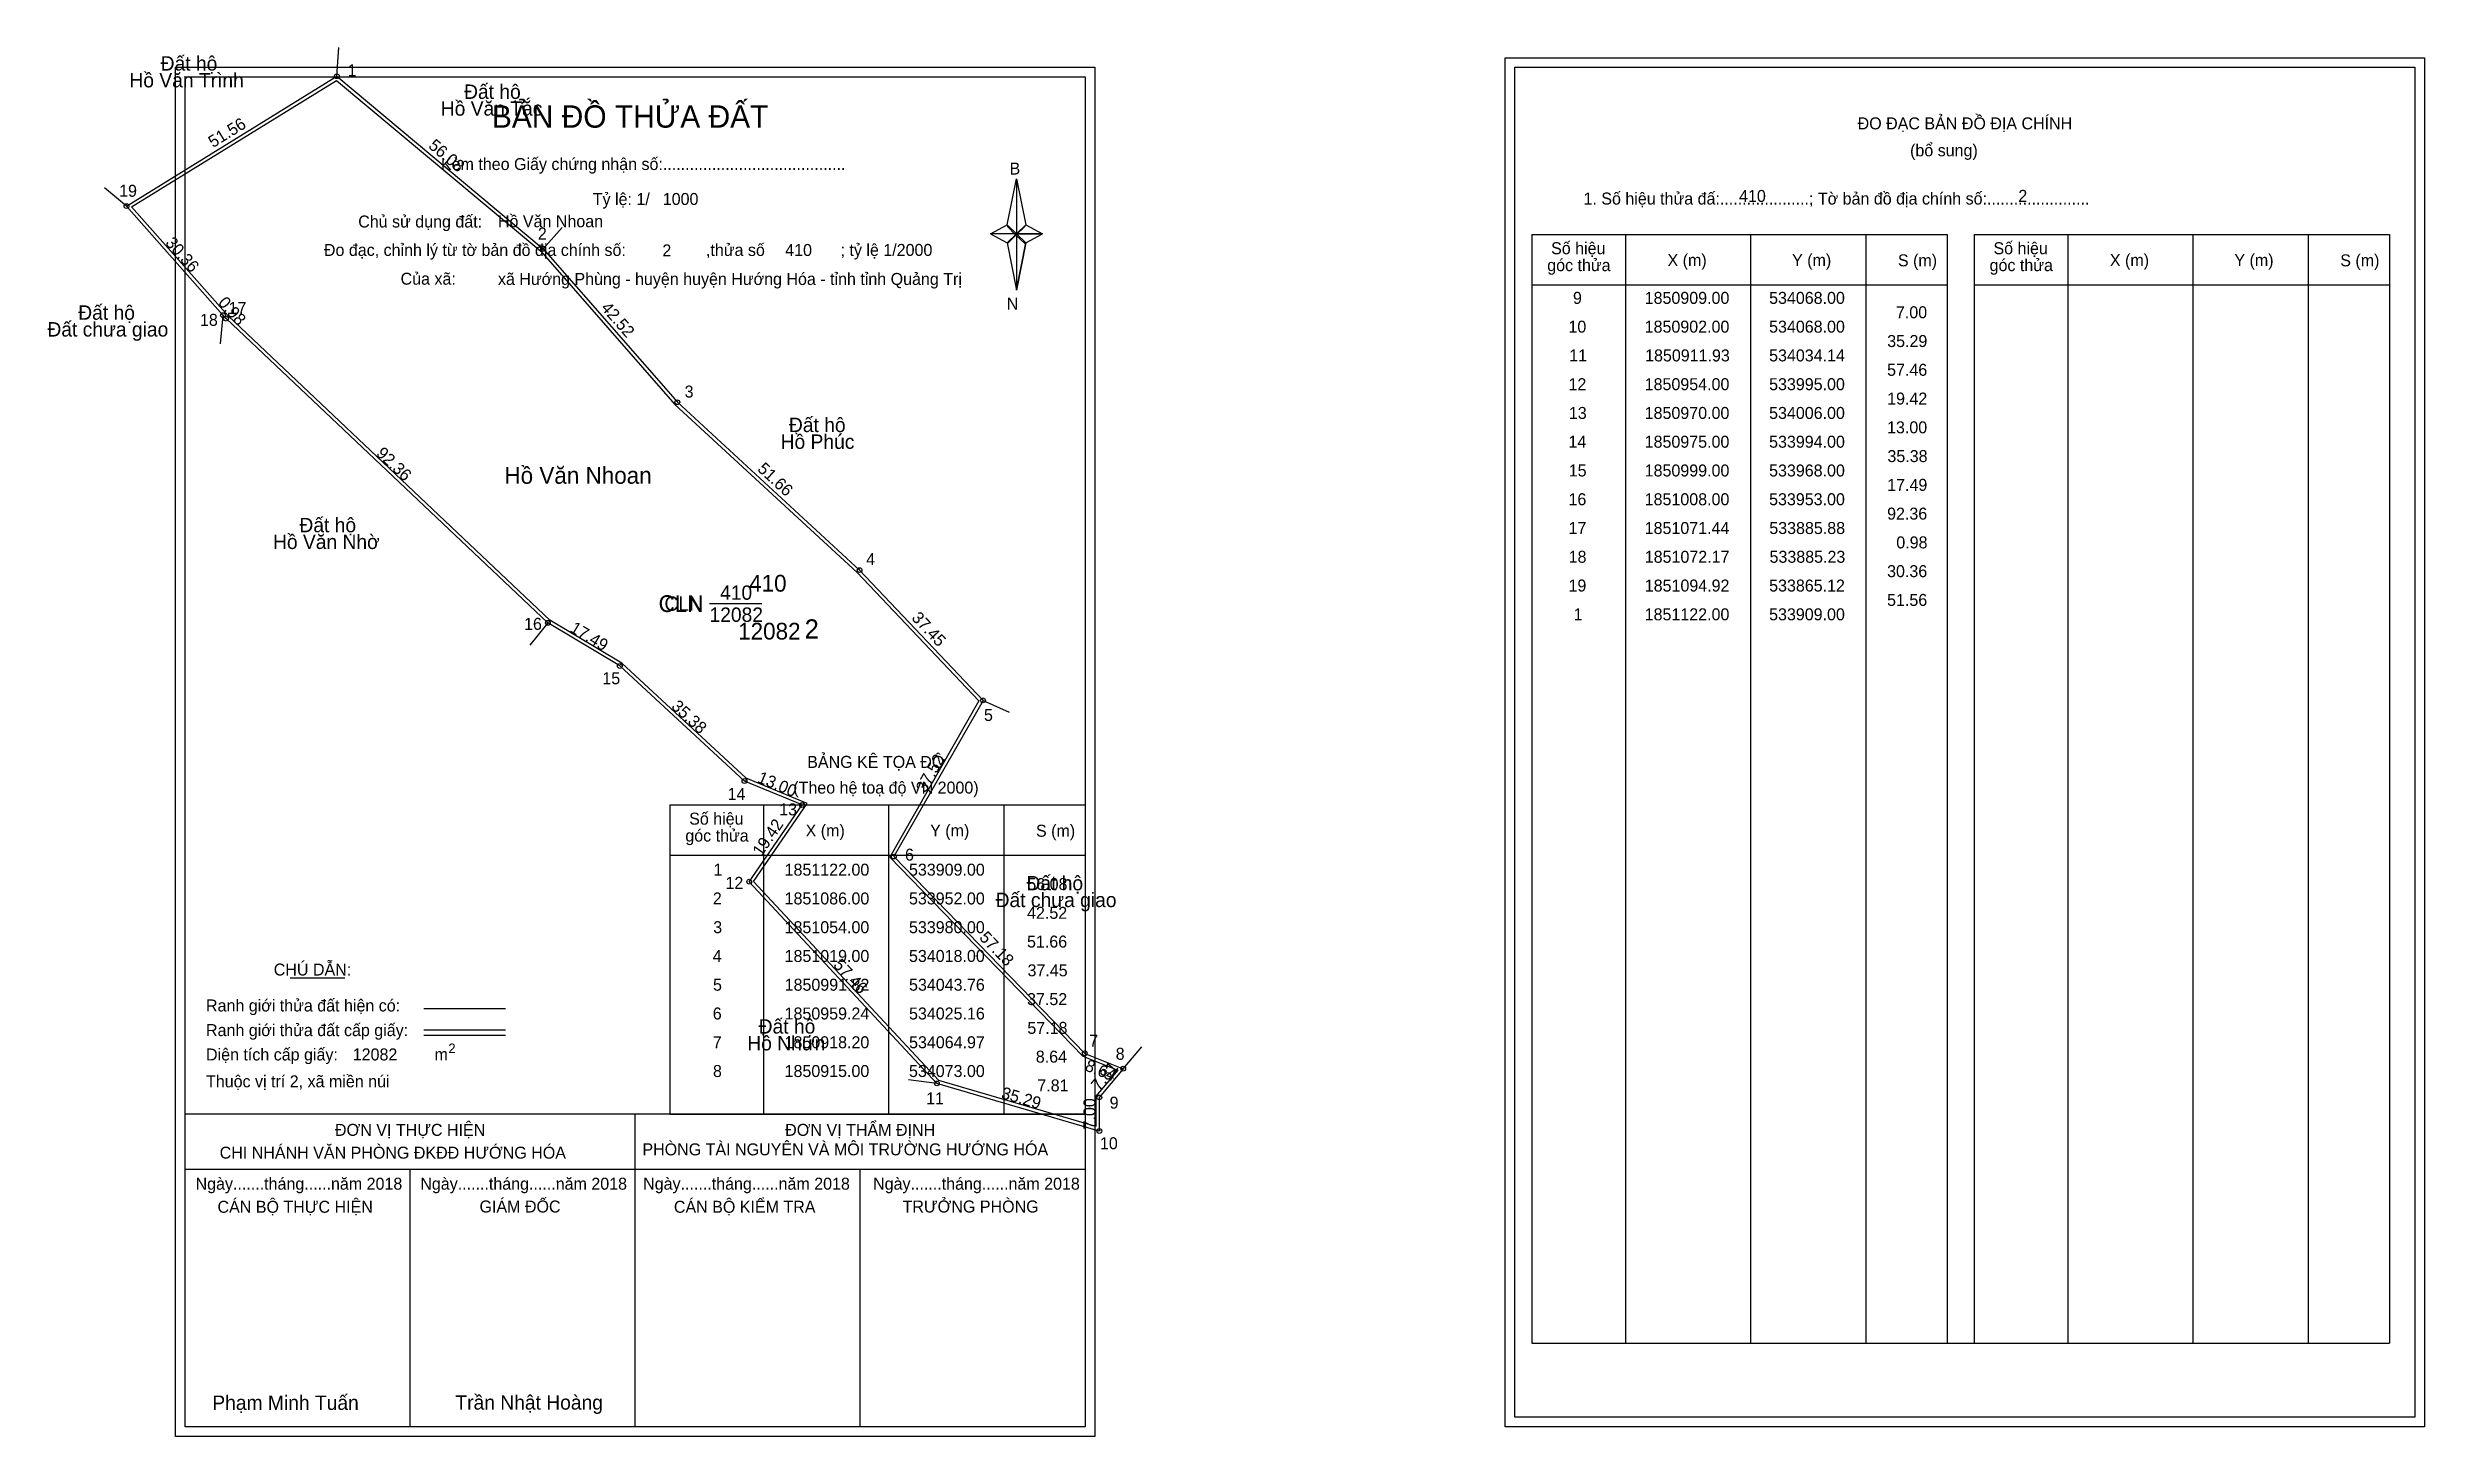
# Model space of a CAD drawing. Extents: x 533849 to 534344, y 1850838 to 1851128.
import ezdxf

# ---------------------------------------------------------------- set-up
doc = ezdxf.new("R2010")
doc.units = 0
for name, color, linetype in [('Level 1', 7, 'Continuous'), ('Level 10', 7, 'Continuous'), ('Level 11', 7, 'Continuous'), ('Level 13', 7, 'Continuous'), ('Level 2', 7, 'Continuous'), ('Level 27', 7, 'Continuous'), ('Level 3', 7, 'Continuous'), ('Level 36', 7, 'Continuous'), ('Level 4', 7, 'Continuous'), ('Level 49', 7, 'Continuous'), ('Level 5', 7, 'Continuous'), ('Level 53', 7, 'Continuous'), ('Level 55', 7, 'Continuous'), ('Level 6', 7, 'Continuous'), ('Level 63', 7, 'Continuous'), ('Level 7', 7, 'Continuous'), ('Level 9', 7, 'Continuous')]:
    doc.layers.add(name, color=color, linetype=linetype)

msp = doc.modelspace()

# ---------------------------------------------------------------- linework, layer by layer
at = {"layer": 'Level 1'}
for p, q in [((534154.68, 1851123.86), (534154.68, 1851123.86)), ((533877.36, 1851121.86), (533877.36, 1851121.86)), ((534048.78, 1851090.98), (534050.75, 1851100.62)), ((534050.75, 1851100.62), (534050.75, 1851089.1)), ((534050.75, 1851100.62), (534052.71, 1851090.98)), ((534045.33, 1851089.1), (534048.78, 1851090.98)), ((534048.78, 1851090.98), (534050.75, 1851089.1)), ((534050.6, 1851088.88), (534048.78, 1851090.76)), ((534050.75, 1851089.1), (534048.78, 1851087.26)), ((534050.6, 1851088.88), (534048.78, 1851087.04)), ((534048.78, 1851087.04), (534050.6, 1851088.88)), ((534052.57, 1851090.76), (534050.6, 1851088.88)), ((534050.6, 1851088.88), (534052.57, 1851090.76)), ((534052.57, 1851087.04), (534050.6, 1851088.88)), ((534052.71, 1851090.98), (534050.75, 1851089.1)), ((534050.75, 1851089.1), (534050.75, 1851077.4)), ((534050.75, 1851089.1), (534056.16, 1851089.1)), ((534050.75, 1851089.1), (534052.71, 1851087.26)), ((534052.71, 1851087.26), (534056.16, 1851089.1)), ((534158.21, 1851089.01), (534244.81, 1851089.01)), ((534177.8, 1850857.74), (534177.8, 1851089.01)), ((534203.87, 1850857.74), (534203.87, 1851089.01)), ((534227.85, 1851089.01), (534227.85, 1850857.74)), ((534244.81, 1851089.01), (534244.81, 1850857.74)), ((534250.47, 1851089.01), (534337.07, 1851089.01)), ((534270.06, 1850857.74), (534270.06, 1851089.01)), ((534296.13, 1850857.74), (534296.13, 1851089.01)), ((534320.1, 1851089.01), (534320.1, 1850857.74)), ((534337.07, 1851089.01), (534337.07, 1850857.74)), ((534048.78, 1851087.26), (534050.75, 1851077.4)), ((534052.71, 1851087.26), (534050.75, 1851077.4)), ((534158.21, 1851078.48), (534244.81, 1851078.48)), ((534250.47, 1851078.48), (534337.07, 1851078.48)), ((533978.45, 1850970.04), (534065.05, 1850970.04)), ((533998.04, 1850905.51), (533998.04, 1850970.04)), ((534024.11, 1850905.51), (534024.11, 1850970.04)), ((534048.08, 1850970.04), (534048.08, 1850905.51)), ((533978.45, 1850959.51), (534065.05, 1850959.51)), ((533899.27, 1850933.93), (533910.68, 1850933.93)), ((533927.14, 1850927.52), (533944.15, 1850927.52)), ((533927.14, 1850923.08), (533944.15, 1850923.08)), ((533927.14, 1850921.98), (533944.15, 1850921.98)), ((533984.18, 1850905.51), (533877.35, 1850905.51)), ((534065.05, 1850905.51), (533960.21, 1850905.51)), ((533971.2, 1850840.29), (533971.2, 1850905.51)), ((533978.45, 1850905.51), (534065.05, 1850905.51)), ((534065.05, 1850893.96), (533877.35, 1850893.96)), ((533924.28, 1850840.29), (533924.28, 1850893.96)), ((534018.13, 1850840.29), (534018.13, 1850893.96)), ((534158.21, 1850857.74), (534337.07, 1850857.74)), ((534065.05, 1850840.29), (534065.05, 1850840.29)), ((534342.38, 1850842.29), (534342.38, 1850842.29))]:
    msp.add_line(p, q, dxfattribs=at)
for points in [[(534048.78, 1851090.98), (534050.75, 1851100.62), (534050.75, 1851089.1)], [(534045.33, 1851089.1), (534048.78, 1851087.26), (534050.75, 1851089.1)], [(534050.75, 1851089.1), (534052.71, 1851090.98), (534056.16, 1851089.1)], [(534050.75, 1851089.1), (534050.75, 1851077.4), (534052.71, 1851087.26)]]:
    msp.add_lwpolyline(points, close=True, dxfattribs=at)
at = {"layer": 'Level 10'}
for points in [[(533865.12, 1851094.92), (533909, 1851122), (533952, 1851086), (533980, 1851054), (534018, 1851019), (534043.76, 1850991.82), (534025.16, 1850959.24), (534064.97, 1850918.2), (534073, 1850915), (534068, 1850909), (534068, 1850902), (534034.14, 1850911.93), (533995, 1850954), (534006, 1850970), (533994, 1850975), (533968, 1850999), (533953, 1851008), (533885.88, 1851071.44), (533885.23, 1851072.17)], [(533866.19, 1851094.76), (533908.94, 1851121.14), (533951.51, 1851085.5), (533979.5, 1851053.51), (534017.51, 1851018.5), (534042.89, 1850991.72), (534024.29, 1850959.13), (534064.57, 1850917.61), (534071.84, 1850914.71), (534067.3, 1850909.25), (534067.3, 1850902.93), (534034.52, 1850912.55), (533995.89, 1850954.07), (534007.07, 1850970.31), (533994.38, 1850975.6), (533968.42, 1850999.56), (533953.43, 1851008.56), (533886.38, 1851071.93), (533885.75, 1851072.63)]]:
    msp.add_lwpolyline(points, close=True, dxfattribs=at)
at = {"layer": 'Level 11'}
for centre in [(533909, 1851122), (533865.12, 1851094.92), (533865.12, 1851094.92), (533952, 1851086), (533885.23, 1851072.17), (533885.88, 1851071.44), (533980, 1851054), (534018, 1851019), (533953, 1851008), (533968, 1850999), (534043.76, 1850991.82), (533994, 1850975), (534006, 1850970), (534025.16, 1850959.24), (533995, 1850954), (534064.97, 1850918.2), (534073, 1850915), (534034.14, 1850911.93), (534068, 1850909), (534068, 1850902)]:
    msp.add_circle(centre, 0.5, dxfattribs=at)
at = {"layer": 'Level 27'}
for p, q in [((533909, 1851122), (533909.37, 1851127.99)), ((533865.12, 1851094.92), (533860.5, 1851098.75)), ((533952, 1851086), (533956, 1851090.47)), ((533885.23, 1851072.17), (533884.62, 1851066.2)), ((533953, 1851008), (533949.25, 1851003.31)), ((534043.76, 1850991.82), (534049.24, 1850989.37)), ((534073, 1850915), (534076.9, 1850919.56)), ((534034.14, 1850911.93), (534028.18, 1850912.64))]:
    msp.add_line(p, q, dxfattribs=at)
at = {"layer": 'Level 3'}
for p, q in [((534158.21, 1851089.01), (534158.21, 1850857.74)), ((534250.47, 1851089.01), (534250.47, 1850857.74)), ((533978.45, 1850970.04), (533978.45, 1850905.51))]:
    msp.add_line(p, q, dxfattribs=at)
at = {"layer": 'Level 63'}
for points in [[(533875.35, 1851123.86), (534067.05, 1851123.86), (534067.05, 1850838.29), (533875.35, 1850838.29)], [(534152.68, 1851125.86), (534344.38, 1851125.86), (534344.38, 1850840.29), (534152.68, 1850840.29)], [(534154.68, 1851123.86), (534342.38, 1851123.86), (534342.38, 1850842.29), (534154.68, 1850842.29)], [(533877.35, 1851121.86), (534065.05, 1851121.86), (534065.05, 1850840.29), (533877.35, 1850840.29)]]:
    msp.add_lwpolyline(points, close=True, dxfattribs=at)
at = {"layer": 'Level 9'}
msp.add_line((533986.7, 1851012), (533997.61, 1851012), dxfattribs=at)

# ---------------------------------------------------------------- texts
at = {"layer": 'Level 1'}
for s, height, p in [('BẢN ĐỒ THỬA ĐẤT', 4.6657, (533941.32, 1851111.27)), ('ĐO ĐẠC BẢN ĐỒ ĐỊA CHÍNH', 2.5, (534226.16, 1851110.92)), ('(bổ sung)', 2.5, (534237.1, 1851105.3)), ('Kèm theo Giấy chứng nhận số:.........................................', 2.5, (533930.7, 1851102.44)), ('B', 2.5, (534049.29, 1851101.5)), ('1. Số hiệu thửa đấ:....................; Tờ bản đồ địa chính số:.......................', 2.5, (534168.99, 1851095.24)), ('Chủ sử dụng đất:', 2.5, (533913.44, 1851090.45)), ('Đo đạc, chỉnh lý từ tờ bản đồ địa chính số:                  ,thửa số                 ; tỷ lệ 1/2000', 2.5, (533906.29, 1851084.52)), ('góc thửa', 2.5, (534161.43, 1851081.35)), ('Số hiệu', 2.5, (534162.23, 1851084.88)), ('X (m)', 2.5, (534186.51, 1851082.4)), ('Y (m)', 2.5, (534212.49, 1851082.4)), ('S (m)', 2.5, (534234.56, 1851082.35)), ('góc thửa', 2.5, (534253.69, 1851081.35)), ('Số hiệu', 2.5, (534254.49, 1851084.88)), ('X (m)', 2.5, (534278.77, 1851082.4)), ('Y (m)', 2.5, (534304.74, 1851082.4)), ('S (m)', 2.5, (534326.82, 1851082.35)), ('Của xã:', 2.5, (533922.28, 1851078.52)), ('N', 2.5, (534048.69, 1851073.33)), ('BẢNG KÊ TỌA ĐỘ', 2.5, (534007.08, 1850977.74)), ('(Theo hệ toạ độ VN 2000)', 2.5, (534004.18, 1850972.38)), ('góc thửa', 2.5, (533981.67, 1850962.37)), ('Số hiệu', 2.5, (533982.47, 1850965.9)), ('X (m)', 2.5, (534006.75, 1850963.43)), ('Y (m)', 2.5, (534032.72, 1850963.43)), ('S (m)', 2.5, (534054.8, 1850963.38)), ('CHÚ DẪN:', 2.5, (533895.83, 1850934.43)), ('Ranh giới thửa đất hiện có:', 2.5, (533881.7, 1850926.93)), ('Ranh giới thửa đất cấp giấy:', 2.5, (533881.7, 1850921.79)), ('2', 2, (533932.26, 1850918.24)), ('Diện tích cấp giấy:', 2.5, (533881.7, 1850916.71)), ('m', 2.5, (533929.36, 1850916.73)), ('Thuộc vị trí 2, xã miền núi', 2.5, (533881.7, 1850911.11)), ('ĐƠN VỊ THỰC HIỆN', 2.5, (533908.59, 1850900.99)), ('PHÒNG TÀI NGUYÊN VÀ MÔI TRƯỜNG HƯỚNG HÓA', 2.5, (533972.72, 1850896.92)), ('ĐƠN VỊ THẨM ĐỊNH', 2.5, (534002.49, 1850900.99)), ('CHI NHÁNH VĂN PHÒNG ĐKĐĐ HƯỚNG HÓA', 2.5, (533884.55, 1850896.23)), ('Ngày.......tháng......năm 2018', 2.5, (533879.52, 1850889.76)), ('Ngày.......tháng......năm 2018', 2.5, (533926.39, 1850889.76)), ('Ngày.......tháng......năm 2018', 2.5, (533972.87, 1850889.76)), ('Ngày.......tháng......năm 2018', 2.5, (534020.83, 1850889.76)), ('CÁN BỘ THỰC HIỆN', 2.5, (533884.1, 1850884.94)), ('GIÁM ĐỐC', 2.5, (533938.74, 1850885)), ('CÁN BỘ KIỂM TRA', 2.5, (533979.28, 1850884.94)), ('TRƯỞNG PHÒNG', 2.5, (534026.97, 1850885)), ('Phạm Minh Tuấn', 3, (533883.01, 1850843.83)), ('Trần Nhật Hoàng', 3, (533933.71, 1850843.88))]:
    msp.add_text(s, height=height, dxfattribs=at).set_placement(p)
at = {"layer": 'Level 11'}
msp.add_text('Tỷ lệ: 1/', height=2.5, dxfattribs=at).set_placement((533962.36, 1851095.13))
at = {"layer": 'Level 13'}
for s, p in [('410', (533988.91, 1851012.8)), ('CLN', (533977.31, 1851010.5)), ('12082', (533986.71, 1851008.2))]:
    msp.add_text(s, height=3, dxfattribs=at).set_placement(p)
at = {"layer": 'Level 2'}
msp.add_text('Hồ Văn Nhoan', height=3.5, dxfattribs=at).set_placement((533943.94, 1851037))
at = {"layer": 'Level 3'}
msp.add_text('CLN', height=3.5, dxfattribs=at).set_placement((533976.08, 1851010.25))
at = {"layer": 'Level 36'}
for s, p in [('Hồ Văn Trình', (533865.72, 1851119.68)), ('Đất hộ', (533872.24, 1851123.18)), ('Đất hộ', (533935.52, 1851117.28)), ('Hồ Văn Tắc', (533930.66, 1851113.78)), ('Đất hộ', (533855.05, 1851071.21)), ('Đất chưa giao', (533848.62, 1851067.71)), ('Đất hộ', (534003.27, 1851047.78)), ('Hồ Phúc', (534001.54, 1851044.28)), ('Đất hộ', (533901.18, 1851026.89)), ('Hồ Văn Nhờ', (533895.67, 1851023.39)), ('Đất hộ', (534052.81, 1850952.2)), ('Đất chưa giao', (534046.38, 1850948.7)), ('Đất hộ', (533996.96, 1850922.32)), ('Hồ Nhưn', (533994.59, 1850918.82))]:
    msp.add_text(s, height=3, dxfattribs=at).set_placement(p)
at = {"layer": 'Level 4'}
msp.add_text('410', height=3.5, dxfattribs=at).set_placement((533994.97, 1851014.5))
at = {"layer": 'Level 49'}
for s, rotation, p in [('51.56', 31.6803, (533883.16, 1851107)), ('56.08', 320.0636, (533927.91, 1851107.21)), ('30.36', 311.4753, (533873.07, 1851087.14)), ('0.98', 311.6822, (533884.07, 1851074.67)), ('42.52', 311.1859, (533963.92, 1851073.6)), ('92.36', 316.6145, (533917.02, 1851043.11)), ('51.66', 317.3533, (533996.54, 1851039.86)), ('37.45', 313.4635, (534028.69, 1851008.89)), ('17.49', 329.0362, (533957.42, 1851006.28)), ('35.38', 317.2906, (533978.57, 1850990.33)), ('37.52', 60.2779, (534031.74, 1850972.38)), ('13.00', 337.3801, (533996.53, 1850974.81)), ('19.42', 55.4915, (533997.53, 1850959.09)), ('57.18', 314.1284, (534042.82, 1850942.18)), ('57.46', 312.9337, (534012.37, 1850936.5)), ('8.64', 338.2724, (534064.82, 1850914.71)), ('7.81', 50.1944, (534067.96, 1850910.2)), ('35.29', 343.6554, (534047.38, 1850908.88)), ('7.00', 90, (534067.2, 1850902.33))]:
    msp.add_text(s, height=2.5, rotation=rotation, dxfattribs=at).set_placement(p)
at = {"layer": 'Level 5'}
msp.add_text('12082', height=3.5, dxfattribs=at).set_placement((533992.68, 1851004.5))
at = {"layer": 'Level 53'}
for s, p in [('9', (534166.79, 1851074.52)), ('1850909.00', (534181.75, 1851074.52)), ('534068.00', (534207.7, 1851074.52)), ('7.00', (534234.15, 1851071.52)), ('10', (534165.85, 1851068.52)), ('1850902.00', (534181.75, 1851068.52)), ('534068.00', (534207.7, 1851068.52)), ('11', (534166.01, 1851062.52)), ('1850911.93', (534181.84, 1851062.52)), ('534034.14', (534207.7, 1851062.52)), ('35.29', (534232.33, 1851065.52)), ('12', (534165.86, 1851056.52)), ('1850954.00', (534181.75, 1851056.52)), ('533995.00', (534207.7, 1851056.52)), ('57.46', (534232.31, 1851059.52)), ('19.42', (534232.32, 1851053.52)), ('13', (534165.94, 1851050.52)), ('1850970.00', (534181.75, 1851050.52)), ('534006.00', (534207.7, 1851050.52)), ('13.00', (534232.3, 1851047.52)), ('14', (534165.85, 1851044.52)), ('1850975.00', (534181.75, 1851044.52)), ('533994.00', (534207.7, 1851044.52)), ('35.38', (534232.38, 1851041.52)), ('15', (534165.91, 1851038.52)), ('1850999.00', (534181.75, 1851038.52)), ('533968.00', (534207.7, 1851038.52)), ('16', (534165.86, 1851032.52)), ('1851008.00', (534181.75, 1851032.52)), ('533953.00', (534207.7, 1851032.52)), ('17.49', (534232.33, 1851035.52)), ('17', (534165.87, 1851026.52)), ('1851071.44', (534181.75, 1851026.52)), ('533885.88', (534207.74, 1851026.52)), ('92.36', (534232.31, 1851029.52)), ('0.98', (534234.23, 1851023.52)), ('18', (534165.89, 1851020.52)), ('1851072.17', (534181.77, 1851020.52)), ('533885.23', (534207.79, 1851020.52)), ('30.36', (534232.31, 1851017.52)), ('19', (534165.86, 1851014.52)), ('1851094.92', (534181.77, 1851014.52)), ('533865.12', (534207.71, 1851014.52)), ('51.56', (534232.31, 1851011.52)), ('1', (534166.93, 1851008.52)), ('1851122.00', (534181.75, 1851008.52)), ('533909.00', (534207.7, 1851008.52)), ('1', (533987.55, 1850955.26)), ('1851122.00', (534002.37, 1850955.26)), ('533909.00', (534028.31, 1850955.26)), ('56.08', (534053, 1850952.26)), ('2', (533987.4, 1850949.26)), ('1851086.00', (534002.37, 1850949.26)), ('533952.00', (534028.31, 1850949.26)), ('3', (533987.48, 1850943.26)), ('1851054.00', (534002.37, 1850943.26)), ('533980.00', (534028.31, 1850943.26)), ('42.52', (534052.94, 1850946.26)), ('4', (533987.39, 1850937.26)), ('1851019.00', (534002.37, 1850937.26)), ('534018.00', (534028.31, 1850937.26)), ('51.66', (534052.93, 1850940.26)), ('37.45', (534053.03, 1850934.26)), ('5', (533987.44, 1850931.26)), ('1850991.82', (534002.38, 1850931.26)), ('534043.76', (534028.32, 1850931.26)), ('37.52', (534052.94, 1850928.26)), ('6', (533987.39, 1850925.26)), ('1850959.24', (534002.37, 1850925.26)), ('534025.16', (534028.32, 1850925.26)), ('57.18', (534053, 1850922.26)), ('7', (533987.4, 1850919.26)), ('1850918.20', (534002.37, 1850919.26)), ('534064.97', (534028.33, 1850919.26)), ('8', (533987.43, 1850913.26)), ('1850915.00', (534002.37, 1850913.26)), ('534073.00', (534028.31, 1850913.26)), ('8.64', (534054.76, 1850916.26)), ('7.81', (534055.08, 1850910.26))]:
    msp.add_text(s, height=2.5, dxfattribs=at).set_placement(p)
at = {"layer": 'Level 55'}
for s, height, p in [('398', 0.11, (533908.88, 1851121.89)), ('401', 0.11, (533908.89, 1851121.89)), ('1', 0.4, (533908.89, 1851122)), ('19', 0.4, (533864.84, 1851094.92)), ('398', 0.11, (533865, 1851094.81)), ('0', 0.11, (533865.08, 1851094.81)), ('0', 0.11, (533865.08, 1851094.81)), ('409', 0.11, (533951.88, 1851085.89)), ('2', 0.4, (533951.86, 1851086)), ('401', 0.11, (533951.89, 1851085.89)), ('18', 0.4, (533884.95, 1851072.17)), ('412', 0.11, (533885.11, 1851072.06)), ('0', 0.11, (533885.19, 1851072.06)), ('0', 0.11, (533885.19, 1851072.06)), ('17', 0.4, (533885.6, 1851071.44)), ('412', 0.11, (533885.76, 1851071.33)), ('409', 0.11, (533979.88, 1851053.89)), ('3', 0.4, (533979.88, 1851054)), ('4', 0.4, (534017.86, 1851019)), ('409', 0.11, (534017.88, 1851018.89)), ('16', 0.4, (533952.72, 1851008)), ('412', 0.11, (533952.88, 1851007.89)), ('416', 0.11, (533952.88, 1851007.89)), ('15', 0.4, (533967.72, 1850999)), ('416', 0.11, (533967.88, 1850998.89)), ('409', 0.11, (534043.64, 1850991.71)), ('5', 0.4, (534043.63, 1850991.82)), ('0', 0.11, (534043.72, 1850991.71)), ('0', 0.11, (534043.72, 1850991.71)), ('14', 0.4, (533993.71, 1850975)), ('416', 0.11, (533993.88, 1850974.89)), ('13', 0.4, (534005.73, 1850970)), ('416', 0.11, (534005.88, 1850969.89)), ('6', 0.4, (534025.02, 1850959.24)), ('0', 0.11, (534025.12, 1850959.13)), ('0', 0.11, (534025.12, 1850959.13)), ('12', 0.4, (533994.72, 1850954)), ('416', 0.11, (533994.88, 1850953.89)), ('7', 0.4, (534064.84, 1850918.2)), ('0', 0.11, (534064.93, 1850918.09)), ('0', 0.11, (534064.93, 1850918.09)), ('8', 0.4, (534072.87, 1850915)), ('0', 0.11, (534072.96, 1850914.89)), ('0', 0.11, (534072.96, 1850914.89)), ('11', 0.4, (534033.88, 1850911.93)), ('416', 0.11, (534034.02, 1850911.82)), ('9', 0.4, (534067.86, 1850909)), ('10', 0.4, (534067.72, 1850902))]:
    msp.add_text(s, height=height, dxfattribs=at).set_placement(p)
at = {"layer": 'Level 6'}
for s, p in [('410', (534201.44, 1851095.78)), ('2', (534259.68, 1851095.8)), ('Hồ Văn Nhoan', (533942.58, 1851090.51)), ('1000', (533976.96, 1851095.15)), ('2', (533976.88, 1851084.43)), ('410', (534002.5, 1851084.51)), ('xã Hướng Phùng - huyện huyện Hướng Hóa - tỉnh tỉnh Quảng Trị', (533942.59, 1851078.47)), ('12082', (533912.3, 1850916.72))]:
    msp.add_text(s, height=2.5, dxfattribs=at).set_placement(p)
at = {"layer": 'Level 7'}
msp.add_text('2', height=4, dxfattribs=at).set_placement((534006.54, 1851004.72))
at = {"layer": 'Level 9'}
for s, p in [('1', (533911.24, 1851122.01)), ('19', (533863.58, 1851096.86)), ('2', (533950.92, 1851087.94)), ('17', (533886.41, 1851072.42)), ('18', (533880.44, 1851069.94)), ('3', (533981.52, 1851054.98)), ('4', (534019.39, 1851020.03)), ('16', (533948.03, 1851006.53)), ('15', (533964.36, 1850995.19)), ('5', (534043.95, 1850987.53)), ('14', (533990.49, 1850971.06)), ('13', (534001.24, 1850967.84)), ('6', (534027.48, 1850958.39)), ('12', (533990.04, 1850952.51)), ('7', (534065.91, 1850919.61)), ('8', (534071.42, 1850916.86)), ('11', (534031.88, 1850907.55)), ('9', (534070.16, 1850906.66)), ('10', (534068.14, 1850898.19))]:
    msp.add_text(s, height=2.5, dxfattribs=at).set_placement(p)

doc.saveas('drawing.dxf')
